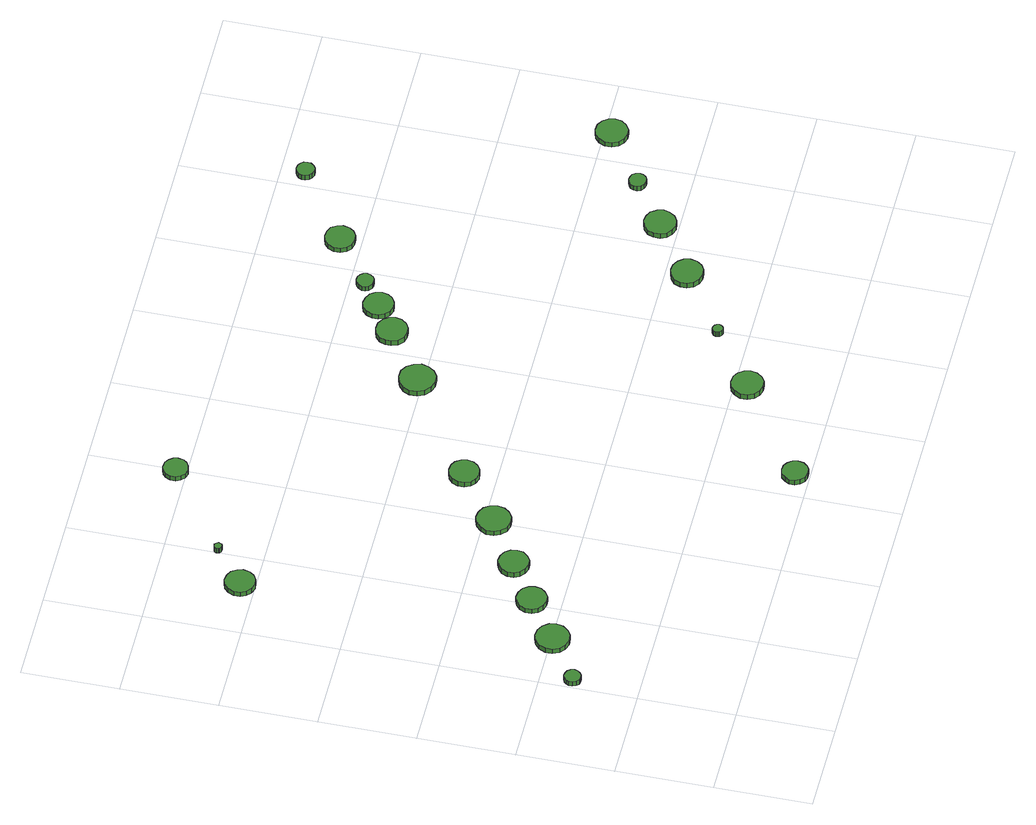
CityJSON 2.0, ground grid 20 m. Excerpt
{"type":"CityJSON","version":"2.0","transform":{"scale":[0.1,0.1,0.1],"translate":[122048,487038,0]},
"CityObjects":{
"tree1":{"type":"SolitaryVegetationObject","attributes":{"function":"something"},"geometry":[{"type":"MultiSurface","lod":"1","boundaries":[[[0,1,2,3,4,5,6,7,8,9,10,11,12,13,14]],[[15,16,17,18,19,20,21,22,23,24,25,26,27,28,29]],[[0,29,28,1]],[[1,28,27,2]],[[2,27,26,3]],[[3,26,25,4]],[[4,25,24,5]],[[5,24,23,6]],[[6,23,22,7]],[[7,22,21,8]],[[8,21,20,9]],[[9,20,19,10]],[[10,19,18,11]],[[11,18,17,12]],[[12,17,16,13]],[[13,16,15,14]],[[14,15,29,0]]]}]},
"tree2":{"type":"SolitaryVegetationObject","attributes":{"function":"something"},"geometry":[{"type":"MultiSurface","lod":"1","boundaries":[[[30,31,32,33,34,35,36,37,38,39,40,41,42,43,44]],[[45,46,47,48,49,50,51,52,53,54,55,56,57,58,59]],[[30,59,58,31]],[[31,58,57,32]],[[32,57,56,33]],[[33,56,55,34]],[[34,55,54,35]],[[35,54,53,36]],[[36,53,52,37]],[[37,52,51,38]],[[38,51,50,39]],[[39,50,49,40]],[[40,49,48,41]],[[41,48,47,42]],[[42,47,46,43]],[[43,46,45,44]],[[44,45,59,30]]]}]},
"tree3":{"type":"SolitaryVegetationObject","attributes":{"function":"something"},"geometry":[{"type":"MultiSurface","lod":"1","boundaries":[[[60,61,62,63,64,65,66,67,68,69,70,71,72,73,74]],[[75,76,77,78,79,80,81,82,83,84,85,86,87,88,89]],[[60,89,88,61]],[[61,88,87,62]],[[62,87,86,63]],[[63,86,85,64]],[[64,85,84,65]],[[65,84,83,66]],[[66,83,82,67]],[[67,82,81,68]],[[68,81,80,69]],[[69,80,79,70]],[[70,79,78,71]],[[71,78,77,72]],[[72,77,76,73]],[[73,76,75,74]],[[74,75,89,60]]]}]},
"tree4":{"type":"SolitaryVegetationObject","attributes":{"function":"something"},"geometry":[{"type":"MultiSurface","lod":"1","boundaries":[[[90,91,92,93,94,95,96,97,98,99,100,101,102,103,104]],[[105,106,107,108,109,110,111,112,113,114,115,116,117,118,119]],[[90,119,118,91]],[[91,118,117,92]],[[92,117,116,93]],[[93,116,115,94]],[[94,115,114,95]],[[95,114,113,96]],[[96,113,112,97]],[[97,112,111,98]],[[98,111,110,99]],[[99,110,109,100]],[[100,109,108,101]],[[101,108,107,102]],[[102,107,106,103]],[[103,106,105,104]],[[104,105,119,90]]]}]},
"tree5":{"type":"SolitaryVegetationObject","attributes":{"function":"something"},"geometry":[{"type":"MultiSurface","lod":"1","boundaries":[[[120,121,122,123,124,125,126,127,128,129,130,131,132,133,134]],[[135,136,137,138,139,140,141,142,143,144,145,146,147,148,149]],[[120,149,148,121]],[[121,148,147,122]],[[122,147,146,123]],[[123,146,145,124]],[[124,145,144,125]],[[125,144,143,126]],[[126,143,142,127]],[[127,142,141,128]],[[128,141,140,129]],[[129,140,139,130]],[[130,139,138,131]],[[131,138,137,132]],[[132,137,136,133]],[[133,136,135,134]],[[134,135,149,120]]]}]},
"tree6":{"type":"SolitaryVegetationObject","attributes":{"function":"something"},"geometry":[{"type":"MultiSurface","lod":"1","boundaries":[[[150,151,152,153,154,155,156,157,158,159,160,161,162,163,164]],[[165,166,167,168,169,170,171,172,173,174,175,176,177,178,179]],[[150,179,178,151]],[[151,178,177,152]],[[152,177,176,153]],[[153,176,175,154]],[[154,175,174,155]],[[155,174,173,156]],[[156,173,172,157]],[[157,172,171,158]],[[158,171,170,159]],[[159,170,169,160]],[[160,169,168,161]],[[161,168,167,162]],[[162,167,166,163]],[[163,166,165,164]],[[164,165,179,150]]]}]},
"tree7":{"type":"SolitaryVegetationObject","attributes":{"function":"something"},"geometry":[{"type":"MultiSurface","lod":"1","boundaries":[[[180,181,182,183,184,185,186,187,188,189,190,191,192,193,194]],[[195,196,197,198,199,200,201,202,203,204,205,206,207,208,209]],[[180,209,208,181]],[[181,208,207,182]],[[182,207,206,183]],[[183,206,205,184]],[[184,205,204,185]],[[185,204,203,186]],[[186,203,202,187]],[[187,202,201,188]],[[188,201,200,189]],[[189,200,199,190]],[[190,199,198,191]],[[191,198,197,192]],[[192,197,196,193]],[[193,196,195,194]],[[194,195,209,180]]]}]},
"tree8":{"type":"SolitaryVegetationObject","attributes":{"function":"something"},"geometry":[{"type":"MultiSurface","lod":"1","boundaries":[[[210,211,212,213,214,215,216,217,218,219,220,221,222,223,224]],[[225,226,227,228,229,230,231,232,233,234,235,236,237,238,239]],[[210,239,238,211]],[[211,238,237,212]],[[212,237,236,213]],[[213,236,235,214]],[[214,235,234,215]],[[215,234,233,216]],[[216,233,232,217]],[[217,232,231,218]],[[218,231,230,219]],[[219,230,229,220]],[[220,229,228,221]],[[221,228,227,222]],[[222,227,226,223]],[[223,226,225,224]],[[224,225,239,210]]]}]},
"tree9":{"type":"SolitaryVegetationObject","attributes":{"function":"something"},"geometry":[{"type":"MultiSurface","lod":"1","boundaries":[[[240,241,242,243,244,245,246,247,248,249,250,251,252,253,254]],[[255,256,257,258,259,260,261,262,263,264,265,266,267,268,269]],[[240,269,268,241]],[[241,268,267,242]],[[242,267,266,243]],[[243,266,265,244]],[[244,265,264,245]],[[245,264,263,246]],[[246,263,262,247]],[[247,262,261,248]],[[248,261,260,249]],[[249,260,259,250]],[[250,259,258,251]],[[251,258,257,252]],[[252,257,256,253]],[[253,256,255,254]],[[254,255,269,240]]]}]},
"tree10":{"type":"SolitaryVegetationObject","attributes":{"function":"something"},"geometry":[{"type":"MultiSurface","lod":"1","boundaries":[[[270,271,272,273,274,275,276,277,278,279,280,281,282,283,284]],[[285,286,287,288,289,290,291,292,293,294,295,296,297,298,299]],[[270,299,298,271]],[[271,298,297,272]],[[272,297,296,273]],[[273,296,295,274]],[[274,295,294,275]],[[275,294,293,276]],[[276,293,292,277]],[[277,292,291,278]],[[278,291,290,279]],[[279,290,289,280]],[[280,289,288,281]],[[281,288,287,282]],[[282,287,286,283]],[[283,286,285,284]],[[284,285,299,270]]]}]},
"tree11":{"type":"SolitaryVegetationObject","attributes":{"function":"something"},"geometry":[{"type":"MultiSurface","lod":"1","boundaries":[[[300,301,302,303,304,305,306,307,308,309,310,311,312,313,314]],[[315,316,317,318,319,320,321,322,323,324,325,326,327,328,329]],[[300,329,328,301]],[[301,328,327,302]],[[302,327,326,303]],[[303,326,325,304]],[[304,325,324,305]],[[305,324,323,306]],[[306,323,322,307]],[[307,322,321,308]],[[308,321,320,309]],[[309,320,319,310]],[[310,319,318,311]],[[311,318,317,312]],[[312,317,316,313]],[[313,316,315,314]],[[314,315,329,300]]]}]},
"tree12":{"type":"SolitaryVegetationObject","attributes":{"function":"something"},"geometry":[{"type":"MultiSurface","lod":"1","boundaries":[[[330,331,332,333,334,335,336,337,338,339,340,341,342,343,344]],[[345,346,347,348,349,350,351,352,353,354,355,356,357,358,359]],[[330,359,358,331]],[[331,358,357,332]],[[332,357,356,333]],[[333,356,355,334]],[[334,355,354,335]],[[335,354,353,336]],[[336,353,352,337]],[[337,352,351,338]],[[338,351,350,339]],[[339,350,349,340]],[[340,349,348,341]],[[341,348,347,342]],[[342,347,346,343]],[[343,346,345,344]],[[344,345,359,330]]]}]},
"tree13":{"type":"SolitaryVegetationObject","attributes":{"function":"something"},"geometry":[{"type":"MultiSurface","lod":"1","boundaries":[[[360,361,362,363,364,365,366,367,368,369,370,371,372,373,374]],[[375,376,377,378,379,380,381,382,383,384,385,386,387,388,389]],[[360,389,388,361]],[[361,388,387,362]],[[362,387,386,363]],[[363,386,385,364]],[[364,385,384,365]],[[365,384,383,366]],[[366,383,382,367]],[[367,382,381,368]],[[368,381,380,369]],[[369,380,379,370]],[[370,379,378,371]],[[371,378,377,372]],[[372,377,376,373]],[[373,376,375,374]],[[374,375,389,360]]]}]},
"tree14":{"type":"SolitaryVegetationObject","attributes":{"function":"something"},"geometry":[{"type":"MultiSurface","lod":"1","boundaries":[[[390,391,392,393,394,395,396,397,398,399,400,401,402,403,404]],[[405,406,407,408,409,410,411,412,413,414,415,416,417,418,419]],[[390,419,418,391]],[[391,418,417,392]],[[392,417,416,393]],[[393,416,415,394]],[[394,415,414,395]],[[395,414,413,396]],[[396,413,412,397]],[[397,412,411,398]],[[398,411,410,399]],[[399,410,409,400]],[[400,409,408,401]],[[401,408,407,402]],[[402,407,406,403]],[[403,406,405,404]],[[404,405,419,390]]]}]},
"tree15":{"type":"SolitaryVegetationObject","attributes":{"function":"something"},"geometry":[{"type":"MultiSurface","lod":"1","boundaries":[[[420,421,422,423,424,425,426,427,428,429,430,431,432,433,434]],[[435,436,437,438,439,440,441,442,443,444,445,446,447,448,449]],[[420,449,448,421]],[[421,448,447,422]],[[422,447,446,423]],[[423,446,445,424]],[[424,445,444,425]],[[425,444,443,426]],[[426,443,442,427]],[[427,442,441,428]],[[428,441,440,429]],[[429,440,439,430]],[[430,439,438,431]],[[431,438,437,432]],[[432,437,436,433]],[[433,436,435,434]],[[434,435,449,420]]]}]},
"tree16":{"type":"SolitaryVegetationObject","attributes":{"function":"something"},"geometry":[{"type":"MultiSurface","lod":"1","boundaries":[[[450,451,452,453,454,455,456,457,458,459,460,461,462,463,464]],[[465,466,467,468,469,470,471,472,473,474,475,476,477,478,479]],[[450,479,478,451]],[[451,478,477,452]],[[452,477,476,453]],[[453,476,475,454]],[[454,475,474,455]],[[455,474,473,456]],[[456,473,472,457]],[[457,472,471,458]],[[458,471,470,459]],[[459,470,469,460]],[[460,469,468,461]],[[461,468,467,462]],[[462,467,466,463]],[[463,466,465,464]],[[464,465,479,450]]]}]},
"tree17":{"type":"SolitaryVegetationObject","attributes":{"function":"something"},"geometry":[{"type":"MultiSurface","lod":"1","boundaries":[[[480,481,482,483,484,485,486,487,488,489,490,491,492,493,494]],[[495,496,497,498,499,500,501,502,503,504,505,506,507,508,509]],[[480,509,508,481]],[[481,508,507,482]],[[482,507,506,483]],[[483,506,505,484]],[[484,505,504,485]],[[485,504,503,486]],[[486,503,502,487]],[[487,502,501,488]],[[488,501,500,489]],[[489,500,499,490]],[[490,499,498,491]],[[491,498,497,492]],[[492,497,496,493]],[[493,496,495,494]],[[494,495,509,480]]]}]},
"tree18":{"type":"SolitaryVegetationObject","attributes":{"function":"something"},"geometry":[{"type":"MultiSurface","lod":"1","boundaries":[[[510,511,512,513,514,515,516,517,518,519,520,521,522,523,524]],[[525,526,527,528,529,530,531,532,533,534,535,536,537,538,539]],[[510,539,538,511]],[[511,538,537,512]],[[512,537,536,513]],[[513,536,535,514]],[[514,535,534,515]],[[515,534,533,516]],[[516,533,532,517]],[[517,532,531,518]],[[518,531,530,519]],[[519,530,529,520]],[[520,529,528,521]],[[521,528,527,522]],[[522,527,526,523]],[[523,526,525,524]],[[524,525,539,510]]]}]},
"tree19":{"type":"SolitaryVegetationObject","attributes":{"function":"something"},"geometry":[{"type":"MultiSurface","lod":"1","boundaries":[[[540,541,542,543,544,545,546,547,548,549,550,551,552,553,554]],[[555,556,557,558,559,560,561,562,563,564,565,566,567,568,569]],[[540,569,568,541]],[[541,568,567,542]],[[542,567,566,543]],[[543,566,565,544]],[[544,565,564,545]],[[545,564,563,546]],[[546,563,562,547]],[[547,562,561,548]],[[548,561,560,549]],[[549,560,559,550]],[[550,559,558,551]],[[551,558,557,552]],[[552,557,556,553]],[[553,556,555,554]],[[554,555,569,540]]]}]},
"tree20":{"type":"SolitaryVegetationObject","attributes":{"function":"something"},"geometry":[{"type":"MultiSurface","lod":"1","boundaries":[[[570,571,572,573,574,575,576,577,578,579,580,581,582,583,584]],[[585,586,587,588,589,590,591,592,593,594,595,596,597,598,599]],[[570,599,598,571]],[[571,598,597,572]],[[572,597,596,573]],[[573,596,595,574]],[[574,595,594,575]],[[575,594,593,576]],[[576,593,592,577]],[[577,592,591,578]],[[578,591,590,579]],[[579,590,589,580]],[[580,589,588,581]],[[581,588,587,582]],[[582,587,586,583]],[[583,586,585,584]],[[584,585,599,570]]]}]},
"tree21":{"type":"SolitaryVegetationObject","attributes":{"function":"something"},"geometry":[{"type":"MultiSurface","lod":"1","boundaries":[[[600,601,602,603,604,605,606,607,608,609,610,611,612,613,614]],[[615,616,617,618,619,620,621,622,623,624,625,626,627,628,629]],[[600,629,628,601]],[[601,628,627,602]],[[602,627,626,603]],[[603,626,625,604]],[[604,625,624,605]],[[605,624,623,606]],[[606,623,622,607]],[[607,622,621,608]],[[608,621,620,609]],[[609,620,619,610]],[[610,619,618,611]],[[611,618,617,612]],[[612,617,616,613]],[[613,616,615,614]],[[614,615,629,600]]]}]},
"tree22":{"type":"SolitaryVegetationObject","attributes":{"function":"something"},"geometry":[{"type":"MultiSurface","lod":"1","boundaries":[[[630,631,632,633,634,635,636,637,638,639,640,641,642,643,644]],[[645,646,647,648,649,650,651,652,653,654,655,656,657,658,659]],[[630,659,658,631]],[[631,658,657,632]],[[632,657,656,633]],[[633,656,655,634]],[[634,655,654,635]],[[635,654,653,636]],[[636,653,652,637]],[[637,652,651,638]],[[638,651,650,639]],[[639,650,649,640]],[[640,649,648,641]],[[641,648,647,642]],[[642,647,646,643]],[[643,646,645,644]],[[644,645,659,630]]]}]}
},
"vertices":[
[40,336,14],[38,343,14],[34,349,14],[28,352,14],[21,353,14],[14,351,14],[9,346,14],[6,340,14],[6,333,14],[9,326,14],[14,321,14],[21,319,14],[28,320,14],[34,324,14],[38,329,14],[38,329,2],[34,324,2],[28,320,2],[21,319,2],[14,321,2],[9,326,2],[6,333,2],[6,340,2],[9,346,2],[14,351,2],[21,353,2],[28,352,2],[34,349,2],[38,343,2],[40,336,2],
[152,398,14],[149,412,14],[140,424,14],[128,431,14],[113,433,14],[99,428,14],[89,418,14],[83,405,14],[83,391,14],[89,377,14],[99,368,14],[113,363,14],[128,365,14],[140,372,14],[149,384,14],[149,384,2],[140,372,2],[128,365,2],[113,363,2],[99,368,2],[89,377,2],[83,391,2],[83,405,2],[89,418,2],[99,428,2],[113,433,2],[128,431,2],[140,424,2],[149,412,2],[152,398,2],
[240,461,14],[238,473,14],[230,484,14],[219,490,14],[206,492,14],[194,488,14],[184,479,14],[179,467,14],[179,454,14],[184,442,14],[194,434,14],[206,430,14],[219,431,14],[230,438,14],[238,448,14],[238,448,2],[230,438,2],[219,431,2],[206,430,2],[194,434,2],[184,442,2],[179,454,2],[179,467,2],[184,479,2],[194,488,2],[206,492,2],[219,490,2],[230,484,2],[238,473,2],[240,461,2],
[152,1030,20],[149,1042,20],[142,1053,20],[131,1059,20],[118,1061,20],[106,1057,20],[96,1048,20],[91,1036,20],[91,1023,20],[96,1012,20],[106,1003,20],[118,999,20],[131,1000,20],[142,1007,20],[149,1017,20],[149,1017,8],[142,1007,8],[131,1000,8],[118,999,8],[106,1003,8],[96,1012,8],[91,1023,8],[91,1036,8],[96,1048,8],[106,1057,8],[118,1061,8],[131,1059,8],[142,1053,8],[149,1042,8],[152,1030,8],
[326,517,16],[324,529,16],[316,540,16],[305,546,16],[292,548,16],[280,544,16],[270,535,16],[265,523,16],[265,510,16],[270,499,16],[280,490,16],[292,486,16],[305,487,16],[316,494,16],[324,504,16],[324,504,3],[316,494,3],[305,487,3],[292,486,3],[280,490,3],[270,499,3],[265,510,3],[265,523,3],[270,535,3],[280,544,3],[292,548,3],[305,546,3],[316,540,3],[324,529,3],[326,517,3],
[216,1094,16],[215,1097,16],[213,1100,16],[210,1102,16],[207,1102,16],[204,1101,16],[201,1099,16],[200,1096,16],[200,1092,16],[201,1089,16],[204,1087,16],[207,1086,16],[210,1086,16],[213,1088,16],[215,1091,16],[215,1091,3],[213,1088,3],[210,1086,3],[207,1086,3],[204,1087,3],[201,1089,3],[200,1092,3],[200,1096,3],[201,1099,3],[204,1101,3],[207,1102,3],[210,1102,3],[213,1100,3],[215,1097,3],[216,1094,3],
[434,581,16],[431,595,16],[423,607,16],[410,614,16],[396,616,16],[382,611,16],[371,601,16],[365,588,16],[365,573,16],[371,560,16],[382,550,16],[396,546,16],[410,547,16],[423,555,16],[431,566,16],[431,566,4],[423,555,4],[410,547,4],[396,546,4],[382,550,4],[371,560,4],[365,573,4],[365,588,4],[371,601,4],[382,611,4],[396,616,4],[410,614,4],[423,607,4],[431,595,4],[434,581,4],
[679,29,20],[677,40,20],[670,49,20],[661,55,20],[650,56,20],[639,53,20],[631,45,20],[626,35,20],[626,24,20],[631,14,20],[639,6,20],[650,3,20],[661,4,20],[670,9,20],[677,18,20],[677,18,8],[670,9,8],[661,4,8],[650,3,8],[639,6,8],[631,14,8],[626,24,8],[626,35,8],[631,45,8],[639,53,8],[650,56,8],[661,55,8],[670,49,8],[677,40,8],[679,29,8],
[537,665,21],[534,677,21],[527,688,21],[516,694,21],[503,695,21],[491,691,21],[481,683,21],[476,671,21],[476,658,21],[481,646,21],[491,638,21],[503,634,21],[516,635,21],[527,642,21],[534,652,21],[534,652,8],[527,642,8],[516,635,8],[503,634,8],[491,638,8],[481,646,8],[476,658,8],[476,671,8],[481,683,8],[491,691,8],[503,695,8],[516,694,8],[527,688,8],[534,677,8],[537,665,8],
[419,1222,17],[417,1232,17],[411,1240,17],[402,1246,17],[391,1247,17],[381,1244,17],[374,1237,17],[369,1227,17],[369,1216,17],[374,1207,17],[381,1200,17],[391,1196,17],[402,1198,17],[411,1203,17],[417,1211,17],[417,1211,5],[411,1203,5],[402,1198,5],[391,1196,5],[381,1200,5],[374,1207,5],[369,1216,5],[369,1227,5],[374,1237,5],[381,1244,5],[391,1247,5],[402,1246,5],[411,1240,5],[417,1232,5],[419,1222,5],
[895,174,20],[892,187,20],[884,198,20],[873,205,20],[859,206,20],[846,202,20],[836,193,20],[830,181,20],[830,167,20],[836,154,20],[846,145,20],[859,141,20],[873,142,20],[884,149,20],[892,160,20],[892,160,7],[884,149,7],[873,142,7],[859,141,7],[846,145,7],[836,154,7],[830,167,7],[830,181,7],[836,193,7],[846,202,7],[859,206,7],[873,205,7],[884,198,7],[892,187,7],[895,174,7],
[773,811,16],[769,826,16],[760,839,16],[747,847,16],[731,848,16],[717,843,16],[705,833,16],[699,819,16],[699,803,16],[705,789,16],[717,779,16],[731,774,16],[747,775,16],[760,783,16],[769,796,16],[769,796,3],[760,783,3],[747,775,3],[731,774,3],[717,779,3],[705,789,3],[699,803,3],[699,819,3],[705,833,3],[717,843,3],[731,848,3],[747,847,3],[760,839,3],[769,826,3],[773,811,3],
[1004,263,19],[1003,267,19],[1000,271,19],[996,273,19],[992,274,19],[988,272,19],[985,269,19],[983,265,19],[983,261,19],[985,257,19],[988,254,19],[992,252,19],[996,253,19],[1000,255,19],[1003,259,19],[1003,259,6],[1000,255,6],[996,253,6],[992,252,6],[988,254,6],[985,257,6],[983,261,6],[983,265,6],[985,269,6],[988,272,6],[992,274,6],[996,273,6],[1000,271,6],[1003,267,6],[1004,263,6],
[885,889,15],[882,902,15],[874,913,15],[862,920,15],[849,921,15],[836,917,15],[826,908,15],[821,896,15],[821,883,15],[826,870,15],[836,861,15],[849,857,15],[862,858,15],[874,865,15],[882,876,15],[882,876,2],[874,865,2],[862,858,2],[849,857,2],[836,861,2],[826,870,2],[821,883,2],[821,896,2],[826,908,2],[836,917,2],[849,921,2],[862,920,2],[874,913,2],[882,902,2],[885,889,2],
[945,930,15],[942,943,15],[935,953,15],[923,959,15],[911,961,15],[898,957,15],[889,948,15],[884,936,15],[884,924,15],[889,912,15],[898,903,15],[911,899,15],[923,901,15],[935,907,15],[942,917,15],[942,917,3],[935,907,3],[923,901,3],[911,899,3],[898,903,3],[889,912,3],[884,924,3],[884,936,3],[889,948,3],[898,957,3],[911,961,3],[923,959,3],[935,953,3],[942,943,3],[945,930,3],
[1161,356,21],[1158,369,21],[1150,380,21],[1138,387,21],[1125,388,21],[1112,384,21],[1101,375,21],[1096,362,21],[1096,349,21],[1101,336,21],[1112,327,21],[1125,323,21],[1138,324,21],[1150,331,21],[1158,342,21],[1158,342,8],[1150,331,8],[1138,324,8],[1125,323,8],[1112,327,8],[1101,336,8],[1096,349,8],[1096,362,8],[1101,375,8],[1112,384,8],[1125,388,8],[1138,387,8],[1150,380,8],[1158,369,8],[1161,356,8],
[988,970,15],[986,977,15],[982,983,15],[975,987,15],[968,987,15],[961,985,15],[955,980,15],[952,973,15],[952,966,15],[955,959,15],[961,954,15],[968,952,15],[975,953,15],[982,956,15],[986,962,15],[986,962,3],[982,956,3],[975,953,3],[968,952,3],[961,954,3],[955,959,3],[952,966,3],[952,973,3],[955,980,3],[961,985,3],[968,987,3],[975,987,3],[982,983,3],[986,977,3],[988,970,3],
[1280,437,19],[1277,450,19],[1269,462,19],[1257,468,19],[1244,470,19],[1231,466,19],[1220,456,19],[1215,444,19],[1215,430,19],[1220,418,19],[1231,409,19],[1244,404,19],[1257,406,19],[1269,413,19],[1277,424,19],[1277,424,7],[1269,413,7],[1257,406,7],[1244,404,7],[1231,409,7],[1220,418,7],[1215,430,7],[1215,444,7],[1220,456,7],[1231,466,7],[1244,470,7],[1257,468,7],[1269,462,7],[1277,450,7],[1280,437,7],
[1103,1044,15],[1100,1056,15],[1093,1067,15],[1081,1073,15],[1069,1074,15],[1056,1070,15],[1047,1062,15],[1042,1050,15],[1042,1037,15],[1047,1025,15],[1056,1017,15],[1069,1013,15],[1081,1014,15],[1093,1021,15],[1100,1031,15],[1100,1031,3],[1093,1021,3],[1081,1014,3],[1069,1013,3],[1056,1017,3],[1047,1025,3],[1042,1037,3],[1042,1050,3],[1047,1062,3],[1056,1070,3],[1069,1074,3],[1081,1073,3],[1093,1067,3],[1100,1056,3],[1103,1044,3],
[1367,505,18],[1365,513,18],[1361,519,18],[1354,522,18],[1347,523,18],[1340,521,18],[1334,516,18],[1331,509,18],[1331,502,18],[1334,495,18],[1340,490,18],[1347,488,18],[1354,488,18],[1361,492,18],[1365,498,18],[1365,498,6],[1361,492,6],[1354,488,6],[1347,488,6],[1340,490,6],[1334,495,6],[1331,502,6],[1331,509,6],[1334,516,6],[1340,521,6],[1347,523,6],[1354,522,6],[1361,519,6],[1365,513,6],[1367,505,6],
[1254,1150,15],[1253,1158,15],[1248,1164,15],[1242,1168,15],[1234,1169,15],[1227,1166,15],[1221,1161,15],[1218,1154,15],[1218,1147,15],[1221,1140,15],[1227,1135,15],[1234,1132,15],[1242,1133,15],[1248,1137,15],[1253,1143,15],[1253,1143,2],[1248,1137,2],[1242,1133,2],[1234,1132,2],[1227,1135,2],[1221,1140,2],[1218,1147,2],[1218,1154,2],[1221,1161,2],[1227,1166,2],[1234,1169,2],[1242,1168,2],[1248,1164,2],[1253,1158,2],[1254,1150,2],
[1500,585,17],[1497,598,17],[1489,609,17],[1477,616,17],[1464,617,17],[1451,613,17],[1441,604,17],[1435,592,17],[1435,578,17],[1441,565,17],[1451,556,17],[1464,552,17],[1477,553,17],[1489,560,17],[1497,571,17],[1497,571,5],[1489,560,5],[1477,553,5],[1464,552,5],[1451,556,5],[1441,565,5],[1435,578,5],[1435,592,5],[1441,604,5],[1451,613,5],[1464,617,5],[1477,616,5],[1489,609,5],[1497,598,5],[1500,585,5]
]}
